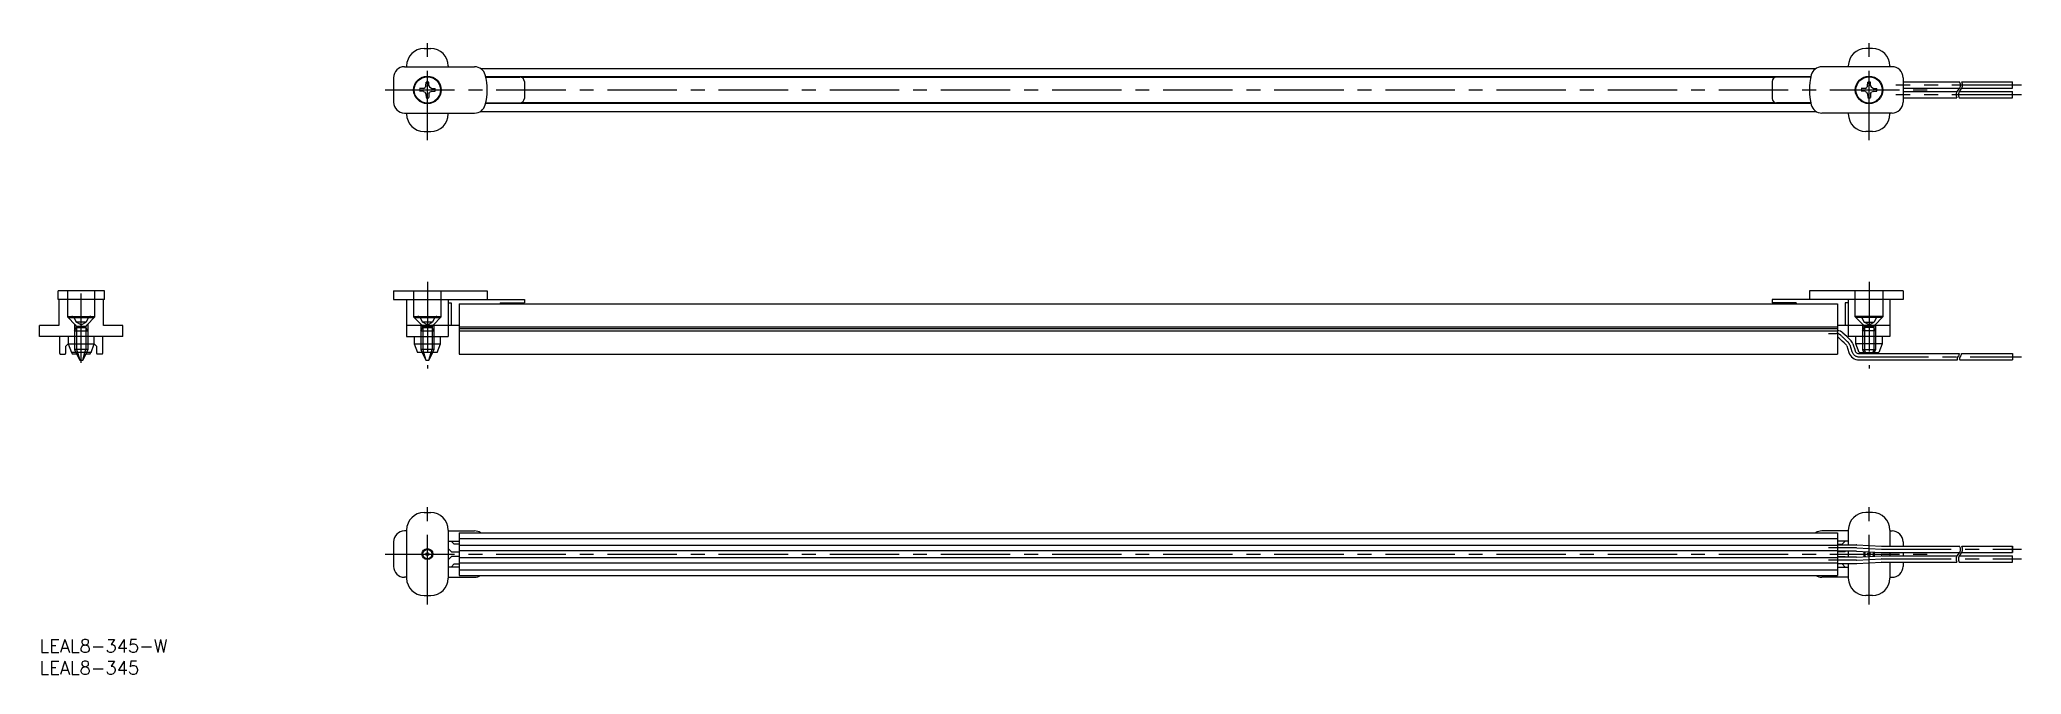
# Model space of a CAD drawing. Extents: x 0 to 453, y -8 to 137.
import ezdxf

# ---------------------------------------------------------------- set-up
doc = ezdxf.new("R2010")
doc.units = 0
doc.header["$LTSCALE"] = 0.5
doc.linetypes.add('CENTER', pattern=[50.8, 31.75, -6.35, 6.35, -6.35])
doc.linetypes.add('DASHED', pattern=[19.05, 12.7, -6.35])
for name, color, linetype in [('MSM_CENTER', 1, 'CENTER'), ('MSM_CONTINUOUS', 7, 'CONTINUOUS'), ('MSM_DASHED', 4, 'DASHED'), ('MSM_NARROW', 5, 'CONTINUOUS'), ('MSM_PART_NUMBER', 7, 'CONTINUOUS')]:
    doc.layers.add(name, color=color, linetype=linetype)
doc.styles.get("Standard").update_dxf_attribs({"font": 'txt.shx', "height": 3, "bigfont": 'bigfont.shx'})

# ---------------------------------------------------------------- blocks, each defined once
blk = doc.blocks.new('*U7')
at = {"layer": 'MSM_PART_NUMBER'}
blk.add_text('LEAL8-345-W', height=3, dxfattribs=at).set_placement((0, -3))
blk = doc.blocks.new('*U8')
at = {"layer": 'MSM_PART_NUMBER'}
blk.add_text('LEAL8-345', height=3, dxfattribs=at).set_placement((0, -8))

msp = doc.modelspace()

# ---------------------------------------------------------------- linework, layer by layer
at = {"layer": 'MSM_CENTER'}
for p, q in [((88.63, 114.13), (88.63, 137.13)), ((418.13, 114.13), (418.13, 137.13)), ((78.98, 125.63), (432.78, 125.63)), ((452.93, 126.73), (424.21, 126.73)), ((452.93, 124.53), (424.21, 124.53)), ((9.5, 63.23), (9.5, 81.73)), ((88.63, 81.73), (88.63, 61.91)), ((418.13, 81.73), (418.13, 61.91)), ((408.88, 69.92), (410.65, 69.92)), ((413.71, 67.32), (414.22, 65.79)), ((415.85, 64.61), (452.93, 64.61)), ((88.63, 8), (88.63, 31)), ((418.13, 8), (418.13, 31)), ((78.98, 19.5), (432.78, 19.5)), ((415.22, 20.9), (408.88, 20.9)), ((415.31, 20.9), (420.95, 20.6)), ((415.31, 18.1), (420.95, 18.4)), ((421.03, 20.6), (452.93, 20.6)), ((421.03, 18.4), (452.93, 18.4)), ((415.22, 18.1), (408.88, 18.1))]:
    msp.add_line(p, q, dxfattribs=at)
for centre, radius, start, end in [((410.65, 68.45), 1.48, 46.7972, 90), ((338.77, -8.09), 106.47, 45.5425, 46.7972), ((412.31, 66.85), 1.48, 18.2817, 45.5425), ((415.85, 66.33), 1.73, 198.2817, 270), ((421.03, 22.2), 1.6, 267, 270), ((421.03, 16.8), 1.6, 90, 93), ((415.22, 19.7), 1.6, 270, 273)]:
    msp.add_arc(centre, radius, start, end, dxfattribs=at)
at = {"layer": 'MSM_CONTINUOUS'}
for p, q in [((87.88, 135.13), (89.38, 135.13)), ((418.88, 135.13), (417.38, 135.13)), ((80.88, 128.43), (80.88, 122.83)), ((83.38, 130.93), (99.42, 130.93)), ((83.88, 131.13), (83.88, 130.93)), ((88.3, 126.56), (88.31, 127.4)), ((88.96, 126.56), (88.94, 127.4)), ((93.38, 131.13), (93.38, 130.93)), ((100.78, 130.53), (405.97, 130.53)), ((404.81, 128.63), (101.94, 128.63)), ((101.96, 128.58), (109.78, 128.58)), ((110.09, 128.53), (396.66, 128.53)), ((110.78, 127.58), (110.78, 123.68)), ((395.98, 127.58), (395.98, 123.68)), ((404.8, 128.58), (396.98, 128.58)), ((423.38, 130.93), (407.33, 130.93)), ((413.38, 131.13), (413.38, 130.93)), ((417.8, 126.56), (417.81, 127.4)), ((418.46, 126.56), (418.44, 127.4)), ((422.88, 131.13), (422.88, 130.93)), ((425.88, 128.43), (425.88, 122.83)), ((425.88, 127.46), (438.82, 127.46)), ((439.32, 127.46), (450.93, 127.46)), ((450.93, 126.01), (450.93, 127.46)), ((87.7, 125.96), (86.85, 125.95)), ((87.7, 125.3), (86.85, 125.31)), ((87.7, 125.96), (88.11, 126.15)), ((87.7, 125.3), (88.11, 125.11)), ((88.3, 126.56), (88.11, 126.15)), ((88.3, 124.71), (88.11, 125.11)), ((88.3, 124.71), (88.31, 123.86)), ((88.96, 124.71), (88.94, 123.86)), ((88.96, 126.56), (89.15, 126.15)), ((88.96, 124.71), (89.15, 125.11)), ((89.55, 125.96), (89.15, 126.15)), ((89.55, 125.3), (89.15, 125.11)), ((89.55, 125.96), (90.4, 125.95)), ((89.55, 125.3), (90.4, 125.31)), ((101.94, 122.63), (404.81, 122.63)), ((101.96, 122.68), (109.78, 122.68)), ((110.09, 122.73), (396.66, 122.73)), ((404.8, 122.68), (396.98, 122.68)), ((417.2, 125.96), (416.35, 125.95)), ((417.2, 125.3), (416.35, 125.31)), ((417.2, 125.96), (417.61, 126.15)), ((417.2, 125.3), (417.61, 125.11)), ((417.8, 126.56), (417.61, 126.15)), ((417.8, 124.71), (417.61, 125.11)), ((417.8, 124.71), (417.81, 123.86)), ((418.46, 124.71), (418.44, 123.86)), ((418.46, 126.56), (418.65, 126.15)), ((418.46, 124.71), (418.65, 125.11)), ((419.05, 125.96), (418.65, 126.15)), ((419.05, 125.3), (418.65, 125.11)), ((419.05, 125.96), (419.9, 125.95)), ((419.05, 125.3), (419.9, 125.31)), ((425.88, 126.01), (438.82, 126.01)), ((425.88, 125.26), (438.22, 125.26)), ((425.88, 123.81), (438.22, 123.81)), ((438.72, 125.26), (450.93, 125.26)), ((438.72, 123.81), (450.93, 123.81)), ((439.32, 126.01), (450.93, 126.01)), ((450.93, 123.81), (450.93, 125.26)), ((83.38, 120.33), (99.42, 120.33)), ((83.88, 120.33), (83.88, 120.13)), ((93.38, 120.33), (93.38, 120.13)), ((100.78, 120.73), (405.97, 120.73)), ((423.38, 120.33), (407.33, 120.33)), ((413.38, 120.33), (413.38, 120.13)), ((422.88, 120.33), (422.88, 120.13)), ((87.88, 116.13), (89.38, 116.13)), ((418.88, 116.13), (417.38, 116.13)), ((14.8, 79.73), (4.2, 79.73)), ((4.2, 77.73), (4.2, 79.73)), ((14.8, 77.73), (4.2, 77.73)), ((4.37, 77.73), (4.37, 71.73)), ((14.63, 71.73), (14.63, 77.73)), ((14.8, 77.73), (14.8, 79.73)), ((80.88, 79.73), (102.28, 79.73)), ((80.88, 79.73), (80.88, 77.73)), ((80.88, 77.73), (110.78, 77.73)), ((83.88, 77.73), (83.88, 69.23)), ((93.38, 77.73), (93.38, 69.23)), ((102.28, 79.73), (102.28, 77.73)), ((110.78, 77.73), (110.78, 76.98)), ((425.88, 77.73), (395.98, 77.73)), ((395.98, 77.73), (395.98, 76.98)), ((404.48, 79.73), (404.48, 77.73)), ((425.88, 79.73), (404.48, 79.73)), ((413.38, 77.73), (413.38, 69.23)), ((422.88, 77.73), (422.88, 69.23)), ((425.88, 79.73), (425.88, 77.73)), ((93.38, 76.98), (94.07, 76.98)), ((94.07, 76.98), (94.07, 71.73)), ((95.88, 76.73), (95.88, 65.23)), ((95.88, 76.73), (410.88, 76.73)), ((105.28, 76.98), (110.78, 76.98)), ((105.28, 76.98), (105.28, 76.73)), ((401.48, 76.98), (395.98, 76.98)), ((401.48, 76.98), (401.48, 76.73)), ((410.88, 76.73), (410.88, 65.23)), ((412.69, 76.98), (412.69, 71.73)), ((413.38, 76.98), (412.69, 76.98)), ((0, 69.23), (0, 71.73)), ((4.37, 71.73), (0, 71.73)), ((19, 69.23), (0, 69.23)), ((4.6, 65.33), (4.6, 69.23)), ((6.5, 69.23), (6.5, 67.61)), ((12.5, 67.61), (12.5, 69.23)), ((14.4, 69.23), (14.4, 65.33)), ((19, 71.73), (14.63, 71.73)), ((19, 69.23), (19, 71.73)), ((95.88, 71.73), (83.88, 71.73)), ((83.88, 69.23), (93.38, 69.23)), ((85.63, 69.23), (85.63, 67.61)), ((91.63, 67.61), (91.63, 69.23)), ((95.88, 71.5), (410.88, 71.5)), ((410.88, 70.98), (95.88, 70.98)), ((410.88, 70.46), (95.88, 70.46)), ((422.88, 71.73), (410.88, 71.73)), ((422.88, 69.23), (413.38, 69.23)), ((415.13, 67.61), (415.13, 69.23)), ((421.13, 69.23), (421.13, 67.61)), ((4.7, 65.23), (5.83, 65.23)), ((6.52, 67.56), (5.93, 66.96)), ((5.93, 66.96), (5.93, 65.33)), ((6.5, 67.61), (7.25, 65.63)), ((6.5, 67.61), (12.5, 67.61)), ((11.75, 65.63), (7.25, 65.63)), ((7.43, 65.33), (7.43, 65.63)), ((8.5, 65.23), (7.53, 65.23)), ((8.31, 65.63), (9.15, 63.83)), ((9.15, 63.83), (9.85, 63.83)), ((10.69, 65.63), (9.85, 63.83)), ((11.48, 65.23), (10.5, 65.23)), ((11.58, 65.63), (11.58, 65.33)), ((11.75, 65.63), (12.5, 67.61)), ((13.08, 66.96), (12.48, 67.56)), ((13.08, 65.33), (13.08, 66.96)), ((14.3, 65.23), (13.18, 65.23)), ((85.63, 67.61), (86.38, 65.63)), ((85.63, 67.61), (91.63, 67.61)), ((90.88, 65.63), (86.38, 65.63)), ((87.44, 65.63), (88.28, 63.83)), ((88.28, 63.83), (88.98, 63.83)), ((89.82, 65.63), (88.98, 63.83)), ((90.88, 65.63), (91.63, 67.61)), ((95.88, 65.23), (410.88, 65.23)), ((413.02, 67.09), (413.53, 65.56)), ((414.4, 67.54), (414.91, 66.02)), ((421.13, 67.61), (415.13, 67.61)), ((415.88, 65.63), (415.13, 67.61)), ((415.85, 65.33), (438.76, 65.33)), ((415.85, 63.88), (438.34, 63.88)), ((415.88, 65.63), (420.38, 65.63)), ((416.94, 65.63), (417.08, 65.33)), ((417.75, 63.88), (417.78, 63.83)), ((418.48, 63.83), (417.78, 63.83)), ((418.5, 63.88), (418.48, 63.83)), ((419.32, 65.63), (419.18, 65.33)), ((421.13, 67.61), (420.38, 65.63)), ((438.84, 63.88), (450.93, 63.88)), ((439.26, 65.33), (450.93, 65.33)), ((450.93, 65.33), (450.93, 63.88)), ((87.88, 29), (89.38, 29)), ((418.88, 29), (417.38, 29)), ((83.88, 24.8), (83.38, 24.8)), ((83.88, 25), (83.88, 14)), ((93.38, 25), (93.38, 14)), ((93.38, 24.8), (99.42, 24.8)), ((95.88, 24.4), (95.88, 14.6)), ((95.88, 24.4), (410.88, 24.4)), ((95.88, 23.07), (410.88, 23.07)), ((413.38, 24.8), (407.33, 24.8)), ((410.88, 24.4), (410.88, 14.6)), ((413.38, 25), (413.38, 21.63)), ((422.88, 25), (422.88, 21.32)), ((422.88, 24.8), (423.38, 24.8)), ((80.88, 22.3), (80.88, 16.7)), ((93.38, 22.45), (95.88, 22.45)), ((93.38, 20.78), (94.1, 20.05)), ((94.1, 18.95), (93.38, 18.22)), ((94.77, 21.75), (94.07, 22.45)), ((94.1, 20.05), (95.88, 20.05)), ((95.88, 18.95), (94.1, 18.95)), ((95.88, 21.75), (94.77, 21.75)), ((95.88, 21.57), (410.88, 21.57)), ((410.88, 20.25), (95.88, 20.25)), ((95.88, 18.75), (410.88, 18.75)), ((413.38, 22.45), (410.88, 22.45)), ((410.88, 21.75), (411.99, 21.75)), ((410.88, 21.63), (415.22, 21.63)), ((415.22, 20.18), (410.88, 20.18)), ((412.65, 20.05), (410.88, 20.05)), ((410.88, 18.95), (412.65, 18.95)), ((415.22, 18.83), (410.88, 18.83)), ((411.99, 21.75), (412.69, 22.45)), ((412.77, 20.18), (412.65, 20.05)), ((412.65, 18.95), (412.77, 18.83)), ((413.38, 20.18), (413.38, 18.83)), ((415.27, 20.17), (420.91, 19.88)), ((415.27, 18.83), (420.91, 19.12)), ((415.34, 21.62), (420.98, 21.33)), ((421.03, 21.32), (438.82, 21.32)), ((421.03, 19.87), (438.82, 19.87)), ((421.03, 19.12), (438.22, 19.12)), ((422.88, 19.87), (422.88, 19.12)), ((425.88, 22.3), (425.88, 21.32)), ((425.88, 19.87), (425.88, 19.12)), ((438.72, 19.12), (450.93, 19.12)), ((439.32, 21.32), (450.93, 21.32)), ((439.32, 19.87), (450.93, 19.87)), ((450.93, 21.32), (450.93, 19.87)), ((450.93, 20), (450.93, 21.2)), ((450.93, 17.67), (450.93, 19.12)), ((83.88, 14.2), (83.38, 14.2)), ((95.88, 16.55), (93.38, 16.55)), ((93.38, 14.2), (99.42, 14.2)), ((94.07, 16.55), (94.77, 17.25)), ((94.77, 17.25), (95.88, 17.25)), ((410.88, 17.42), (95.88, 17.42)), ((95.88, 15.92), (410.88, 15.92)), ((95.88, 14.6), (410.88, 14.6)), ((413.38, 14.2), (407.33, 14.2)), ((410.88, 17.38), (415.22, 17.38)), ((411.99, 17.25), (410.88, 17.25)), ((410.88, 16.55), (413.38, 16.55)), ((412.69, 16.55), (411.99, 17.25)), ((413.38, 17.38), (413.38, 14)), ((415.34, 17.38), (420.98, 17.67)), ((421.03, 17.67), (438.22, 17.67)), ((422.88, 17.67), (422.88, 14)), ((422.88, 14.2), (423.38, 14.2)), ((425.88, 17.67), (425.88, 16.7)), ((438.72, 17.67), (450.93, 17.67)), ((87.88, 10), (89.38, 10)), ((418.88, 10), (417.38, 10))]:
    msp.add_line(p, q, dxfattribs=at)
for centre, radius in [((88.63, 125.63), 3.15), ((88.63, 125.63), 3), ((418.13, 125.63), 3.15), ((418.13, 125.63), 3), ((88.63, 19.5), 1.25), ((88.63, 19.5), 0.35), ((418.13, 19.5), 0.35)]:
    msp.add_circle(centre, radius, dxfattribs=at)
for centre, radius, start, end in [((87.88, 131.13), 4, 90, 180), ((89.38, 131.13), 4, 0, 90), ((417.38, 131.13), 4, 90, 180), ((418.88, 131.13), 4, 0, 90), ((83.38, 128.43), 2.5, 90, 180), ((88.63, 125.63), 1.8, 79.8876, 100.1124), ((99.42, 128.43), 2.5, 14.4118, 90), ((88.53, 125.63), 13.75, 345.5882, 14.4118), ((109.78, 127.58), 1, 0, 90), ((396.98, 127.58), 1, 90, 180), ((418.23, 125.63), 13.75, 165.5882, 194.4118), ((407.33, 128.43), 2.5, 90, 165.5882), ((418.13, 125.63), 1.8, 79.8876, 100.1124), ((423.38, 128.43), 2.5, 0, 90), ((83.38, 122.83), 2.5, 180, 270), ((88.63, 125.63), 1.8, 169.8876, 190.1124), ((88.63, 125.63), 1.8, 259.8876, 280.1124), ((88.63, 125.63), 1.8, 349.8876, 10.1124), ((109.78, 123.68), 1, 270, 0), ((396.98, 123.68), 1, 180, 270), ((418.13, 125.63), 1.8, 169.8876, 190.1124), ((418.13, 125.63), 1.8, 259.8876, 280.1124), ((418.13, 125.63), 1.8, 349.8876, 10.1124), ((423.38, 122.83), 2.5, 270, 0), ((87.88, 120.13), 4, 180, 270), ((89.38, 120.13), 4, 270, 0), ((99.42, 122.83), 2.5, 270, 345.5882), ((407.33, 122.83), 2.5, 194.4118, 270), ((417.38, 120.13), 4, 180, 270), ((418.88, 120.13), 4, 270, 0), ((410.65, 68.45), 2.2, 46.7972, 84.192), ((410.65, 68.45), 0.75, 46.7972, 72.7323), ((338.77, -8.09), 105.75, 45.5425, 46.7972), ((338.77, -8.09), 107.2, 45.5425, 46.7972), ((412.31, 66.85), 2.2, 18.2817, 45.5425), ((4.7, 65.33), 0.1, 180, 270), ((5.83, 65.33), 0.1, 270, 0), ((7.53, 65.33), 0.1, 180, 270), ((11.48, 65.33), 0.1, 270, 0), ((13.18, 65.33), 0.1, 180, 270), ((14.3, 65.33), 0.1, 270, 0), ((412.31, 66.85), 0.75, 18.2817, 45.5425), ((415.85, 66.33), 2.45, 198.2817, 270), ((415.85, 66.33), 1, 198.2817, 270), ((87.88, 25), 4, 90, 180), ((89.38, 25), 4, 0, 90), ((417.38, 25), 4, 90, 180), ((418.88, 25), 4, 360, 90), ((83.38, 22.3), 2.5, 90, 180), ((99.42, 22.3), 2.5, 57.1401, 90), ((407.33, 22.3), 2.5, 90, 122.8599), ((423.38, 22.3), 2.5, 0, 90), ((415.22, 19.3), 2.32, 86.9999, 89.9999), ((415.22, 19.3), 0.875, 86.9999, 89.9999), ((415.22, 19.7), 0.875, 270, 273), ((418.13, 19.5), 1.25, 152.2503, 207.7495), ((418.13, 19.5), 1.25, 338.2505, 21.7495), ((421.03, 22.2), 2.32, 266.9999, 269.9999), ((421.03, 16.8), 2.33, 90, 93), ((421.03, 22.2), 0.875, 266.9999, 269.9999), ((83.38, 16.7), 2.5, 180, 270), ((87.88, 14), 4, 180, 270), ((89.38, 14), 4, 270, 0), ((99.42, 16.7), 2.5, 270, 302.8599), ((407.33, 16.7), 2.5, 237.1401, 270), ((417.38, 14), 4, 180, 270), ((415.22, 19.7), 2.33, 270, 273), ((418.88, 14), 4, 270, 360), ((421.03, 16.8), 0.875, 90, 93), ((423.38, 16.7), 2.5, 270, 0)]:
    msp.add_arc(centre, radius, start, end, dxfattribs=at)
at = {"layer": 'MSM_DASHED'}
for p, q in [((6.35, 79.73), (6.35, 73.73)), ((12.65, 73.73), (12.65, 79.73)), ((85.48, 79.73), (85.48, 73.73)), ((91.78, 73.73), (91.78, 79.73)), ((414.98, 73.73), (414.98, 79.73)), ((421.28, 79.73), (421.28, 73.73)), ((6.35, 73.73), (12.65, 73.73)), ((8.22, 71.86), (6.35, 73.73)), ((6.5, 73.83), (12.5, 73.83)), ((6.5, 73.83), (6.5, 73.58)), ((6.5, 73.58), (12.5, 73.58)), ((7.87, 73.5), (8.35, 72.51)), ((10.64, 72.51), (8.35, 72.51)), ((9.5, 71.9), (8.35, 72.51)), ((9.5, 71.9), (10.64, 72.51)), ((11.13, 73.5), (10.64, 72.51)), ((10.78, 71.86), (12.65, 73.73)), ((12.5, 73.58), (12.5, 73.83)), ((85.48, 73.73), (91.78, 73.73)), ((87.34, 71.86), (85.48, 73.73)), ((85.63, 73.83), (91.63, 73.83)), ((85.63, 73.83), (85.63, 73.58)), ((85.63, 73.58), (91.63, 73.58)), ((86.99, 73.5), (87.48, 72.51)), ((88.63, 71.9), (87.48, 72.51)), ((89.77, 72.51), (87.48, 72.51)), ((88.63, 71.9), (89.77, 72.51)), ((90.26, 73.5), (89.77, 72.51)), ((89.91, 71.86), (91.78, 73.73)), ((91.63, 73.58), (91.63, 73.83)), ((421.28, 73.73), (414.98, 73.73)), ((416.84, 71.86), (414.98, 73.73)), ((421.13, 73.83), (415.13, 73.83)), ((415.13, 73.58), (415.13, 73.83)), ((421.13, 73.58), (415.13, 73.58)), ((416.49, 73.5), (416.98, 72.51)), ((418.13, 71.9), (416.98, 72.51)), ((416.98, 72.51), (419.27, 72.51)), ((418.13, 71.9), (419.27, 72.51)), ((419.76, 73.5), (419.27, 72.51)), ((419.41, 71.86), (421.28, 73.73)), ((421.13, 73.83), (421.13, 73.58)), ((8, 72.08), (8, 66.3)), ((8, 70.52), (8.45, 71.3)), ((8, 70.52), (11, 70.52)), ((8.45, 71.63), (10.55, 71.63)), ((8.45, 71.3), (10.55, 71.3)), ((8.45, 71.3), (8.45, 66.3)), ((11, 70.52), (10.55, 71.3)), ((10.55, 71.3), (10.55, 66.3)), ((11, 72.08), (11, 66.3)), ((87.13, 72.08), (87.13, 66.3)), ((87.13, 70.52), (87.58, 71.3)), ((87.13, 70.52), (90.13, 70.52)), ((87.58, 71.63), (89.68, 71.63)), ((87.58, 71.3), (89.68, 71.3)), ((87.58, 71.3), (87.58, 66.3)), ((90.13, 70.52), (89.68, 71.3)), ((89.68, 71.3), (89.68, 66.3)), ((90.13, 72.08), (90.13, 66.3)), ((416.63, 72.08), (416.63, 66.3)), ((416.63, 70.52), (417.08, 71.3)), ((419.63, 70.52), (416.63, 70.52)), ((419.18, 71.63), (417.08, 71.63)), ((419.18, 71.3), (417.08, 71.3)), ((417.08, 71.3), (417.08, 66.3)), ((419.63, 70.52), (419.18, 71.3)), ((419.18, 71.3), (419.18, 66.3)), ((419.63, 72.08), (419.63, 66.3)), ((11, 66.3), (8, 66.3)), ((8, 66.3), (8.31, 65.63)), ((8.25, 65.76), (8.25, 65.63)), ((8.45, 66.3), (8.64, 65.63)), ((10.36, 65.63), (10.55, 66.3)), ((11, 66.3), (10.69, 65.63)), ((10.75, 65.63), (10.75, 65.76)), ((90.13, 66.3), (87.13, 66.3)), ((87.13, 66.3), (87.44, 65.63)), ((87.38, 65.76), (87.38, 65.63)), ((87.58, 66.3), (87.77, 65.63)), ((89.49, 65.63), (89.68, 66.3)), ((90.13, 66.3), (89.82, 65.63)), ((89.88, 65.63), (89.88, 65.76)), ((416.63, 66.3), (419.63, 66.3)), ((416.63, 66.3), (416.94, 65.63)), ((416.88, 65.63), (416.88, 65.76)), ((417.27, 65.63), (417.08, 66.3)), ((419.18, 66.3), (418.99, 65.63)), ((419.63, 66.3), (419.32, 65.63)), ((419.38, 65.76), (419.38, 65.63))]:
    msp.add_line(p, q, dxfattribs=at)
for centre, radius, start, end in [((7.33, 73.23), 0.6, 26.3, 90), ((11.67, 73.23), 0.6, 90, 153.7), ((86.45, 73.23), 0.6, 26.3, 90), ((90.8, 73.23), 0.6, 90, 153.7), ((415.95, 73.23), 0.6, 26.3, 90), ((420.3, 73.23), 0.6, 90, 153.7), ((7.65, 71.3), 0.8, 0, 45), ((11.35, 71.3), 0.8, 135, 180), ((86.78, 71.3), 0.8, 0, 45), ((90.48, 71.3), 0.8, 135, 180), ((416.28, 71.3), 0.8, 0, 45), ((419.98, 71.3), 0.8, 135, 180)]:
    msp.add_arc(centre, radius, start, end, dxfattribs=at)
at = {"layer": 'MSM_NARROW'}
for p, q in [((8.64, 65.63), (9.15, 63.83)), ((9.85, 63.83), (10.36, 65.63)), ((87.77, 65.63), (88.28, 63.83)), ((88.98, 63.83), (89.49, 65.63)), ((417.27, 65.63), (417.35, 65.33)), ((417.76, 63.88), (417.78, 63.83)), ((418.49, 63.88), (418.48, 63.83)), ((418.99, 65.63), (418.9, 65.33))]:
    msp.add_line(p, q, dxfattribs=at)
msp.add_circle((88.63, 19.5), 1.05, dxfattribs=at)
for centre, radius, start, end in [((437.53, 126.73), 1.48, 311.9692, 29.343), ((438.03, 126.73), 1.48, 311.9692, 29.343), ((439.51, 124.53), 1.48, 131.9692, 209.343), ((440.01, 124.53), 1.48, 131.9692, 209.343), ((439.01, 64.18), 0.739, 131.8755, 203.9628), ((438.02, 65.28), 0.739, 311.8755, 3.8814), ((439.51, 64.18), 0.739, 131.8755, 203.9628), ((438.52, 65.28), 0.739, 311.8755, 3.8814), ((418.13, 19.5), 1.05, 147.1059, 212.8939), ((418.13, 19.5), 1.05, 333.1061, 26.8939), ((439.51, 18.4), 1.48, 131.9692, 209.343), ((437.53, 20.6), 1.48, 311.9692, 29.3415), ((440.01, 18.4), 1.48, 131.9692, 209.343), ((438.03, 20.6), 1.48, 311.9692, 29.3415)]:
    msp.add_arc(centre, radius, start, end, dxfattribs=at)

# ---------------------------------------------------------------- block references
at = {"layer": 'MSM_CONTINUOUS'}
for name in ['*U7', '*U8']:
    msp.add_blockref(name, (0, 0), dxfattribs=at)

doc.saveas('drawing.dxf')
